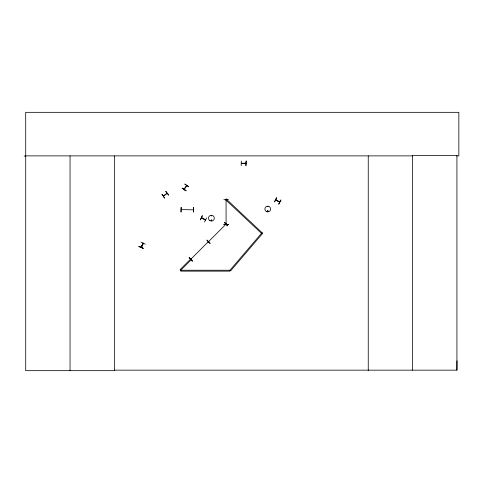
<?xml version="1.0" encoding="UTF-8"?>
<svg xmlns="http://www.w3.org/2000/svg" width="483" height="483" viewBox="0 0 483 483"><rect width="100%" height="100%" fill="white"/><g stroke="black" fill="none" stroke-linecap="round" stroke-linejoin="round"><path stroke-width="0.72" d="M456.592 155.882L458.85 155.882L458.85 112.334L25.708 112.334L25.708 370.666L114.447 370.666L114.386 370.159L456.924 370.159L456.99 360.819M163.767 195.754L163.489 196.207M166.677 193.538L167.142 193.429M167.142 193.381L163.387 196.08L166.979 193.254M226.098 224.323L225.73 224.661L226.086 224.36L226.068 199.672L226.02 200.089M226.249 223.973L226.032 224.36L226.062 223.877M211.156 215.72L211.62 215.907L211.204 215.672M211.711 220.339C210.884 221.286 211.258 219.403 211.669 220.266M211.85 220.339C210.528 221.794 211.397 218.654 211.759 220.544M267.51 206.646L268.005 206.579L267.54 206.706M268.029 211.27C267.594 210.069 267.262 212.248 268.071 211.198M141.072 247.205L143.059 243.106M143.203 243.287L141.223 247.296M193.303 209.815L181.379 209.61M191.238 259.075L190.906 259.383L191.153 258.906M208.97 241.47L208.614 241.772M267.377 210.974C267.703 212.725 268.639 210.165 267.467 210.902M141.761 246.469L142.902 244.078M138.941 246.535L143.209 248.304L138.947 246.511M145.214 244.144L141.054 242.134M226.249 200.125L226.225 199.721M200.36 219.777L202.359 215.611L200.415 219.807M205.516 220.049L201.58 217.718L201.93 218.147M204.502 221.981L206.688 217.911M276.505 197.698L274.549 201.882L276.656 197.776M276.059 200.222L275.69 199.757L279.56 202.081M279.174 201.876L279.742 201.942M280.816 199.986L278.679 204.08M278.83 204.158L280.997 200.083M241.283 163.254L241.748 163.254M245.388 163.417L245.901 163.254L241.283 163.417M185.943 190.827L182.176 188.147L185.955 190.809M188.551 186.716L184.79 184.023L188.569 186.686M190.791 259.268L191.117 258.942L190.99 259.335M241.331 163.254L245.841 163.236M224.571 222.434L227.674 225.863L224.553 222.452M207.944 242.128L208.27 241.796M209.966 243.474L206.863 240.045L210.196 243.341M190.827 259.238L208.185 241.844M208.535 241.627L225.941 224.221M165.886 191.334L168.688 195.005M184.222 189.421L186.673 185.52L184.059 189.33M275.763 199.799L279.699 201.894M279.603 202.069L275.636 199.938M223.84 199.69L228.453 199.648M228.459 224.438L223.84 224.402M223.84 224.637L228.459 224.607M24.15 156.063L25.708 156.057M25.708 155.882L412.591 155.882M241.283 161.026L241.222 165.645M245.901 163.417L241.379 163.441M205.257 219.65L205.613 219.862L201.58 217.718M139.038 246.33L143.197 248.334M201.459 217.839L205.541 220.006M182.145 188.195L186.064 190.64M224.432 222.572L227.716 225.815M189.161 257.753L192.445 260.995M165.735 191.455L168.555 195.108M456.924 370.159L456.924 155.381L412.591 155.381L412.591 370.159M368.251 155.882L368.251 370.666M114.38 155.882L114.38 370.666M70.047 155.882L70.047 370.666M143.294 243.221L141.29 247.296L143.294 243.221M261.955 232.8L229.974 270.239L229.974 271.138L180.739 271.138L180.739 270.239L191.618 259.359L190.984 258.725L180.105 269.605L180.739 270.239L229.974 270.239L230.657 270.824L262.637 233.38L261.955 232.8M226.177 198.996L225.567 199.654L261.46 233.361L262.07 232.703L226.177 198.996M189.209 257.705L192.312 261.134L189.185 257.729M162.028 194.311L164.643 198.127L162.004 194.335M181.149 207.4L181.034 212.019L181.149 207.4M193.635 207.394L193.52 212.013L193.635 207.394M246.155 161.026L245.901 165.645L246.155 161.026M266.326 211.53A2.874 2.874 0 0 0 270.637 209.042A2.874 2.874 0 0 0 266.326 206.555A2.874 2.874 0 0 0 266.326 211.53M209.942 220.707A2.922 2.922 0 0 0 214.319 218.177A2.922 2.922 0 0 0 209.942 215.653A2.922 2.922 0 0 0 209.942 220.707"/></g></svg>
